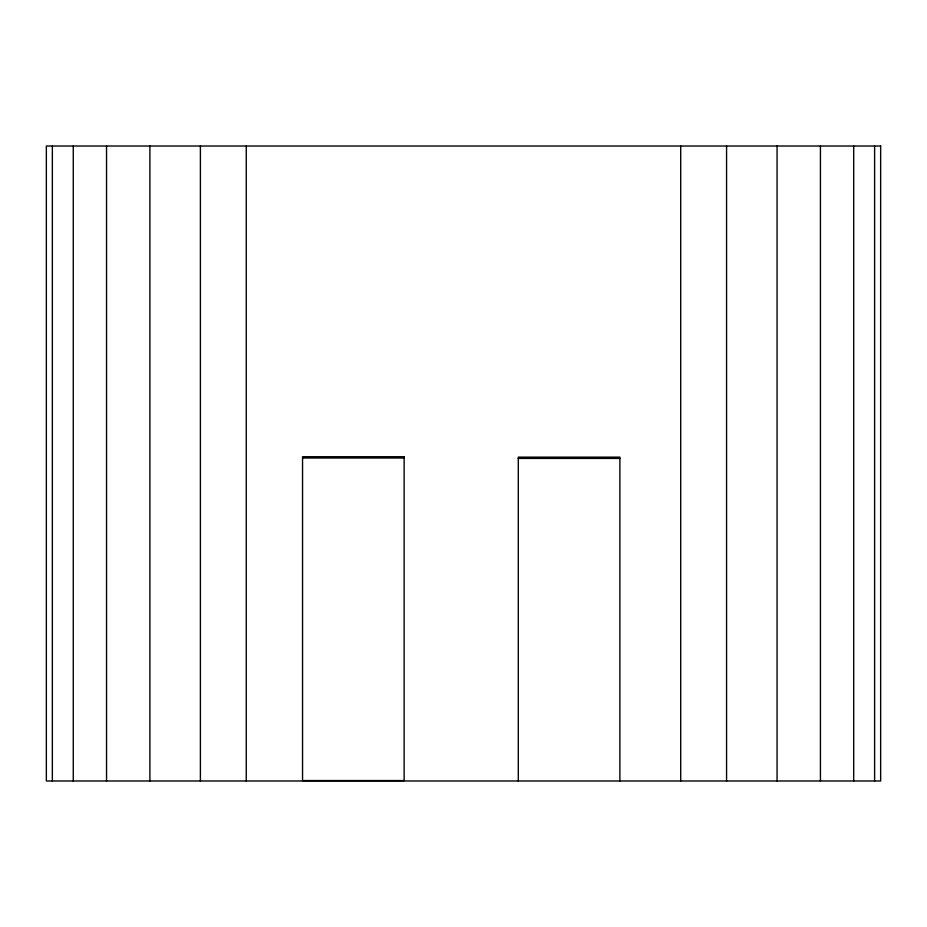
<?xml version="1.0" encoding="UTF-8"?>
<svg xmlns="http://www.w3.org/2000/svg" width="927" height="927" viewBox="0 0 927 927"><rect width="100%" height="100%" fill="white"/><g stroke="black" fill="none" stroke-linecap="round" stroke-linejoin="round"><path stroke-width="1.39" d="M302.55 457.996L404.137 457.996M518.286 458.425L619.885 458.425M874.613 146.014L874.613 780.986M853.697 146.014L853.697 780.986M820.43 146.014L820.43 780.986M777.069 146.014L777.069 780.986M726.571 146.014L726.571 780.986M680.708 146.014L680.708 780.986M619.885 780.986L619.885 457.15L518.286 457.15L518.286 780.986M246.258 146.014L246.258 780.986M200.394 146.014L200.394 780.986M149.896 146.014L149.896 780.986M106.535 146.014L106.535 780.986M73.268 146.014L73.268 780.986M52.352 146.014L52.352 780.986M880.65 146.014L46.35 146.014L46.35 780.986L880.65 780.986L880.65 146.014M404.137 456.733L302.55 456.733L302.55 780.557L404.137 780.557L404.137 456.733"/></g></svg>
